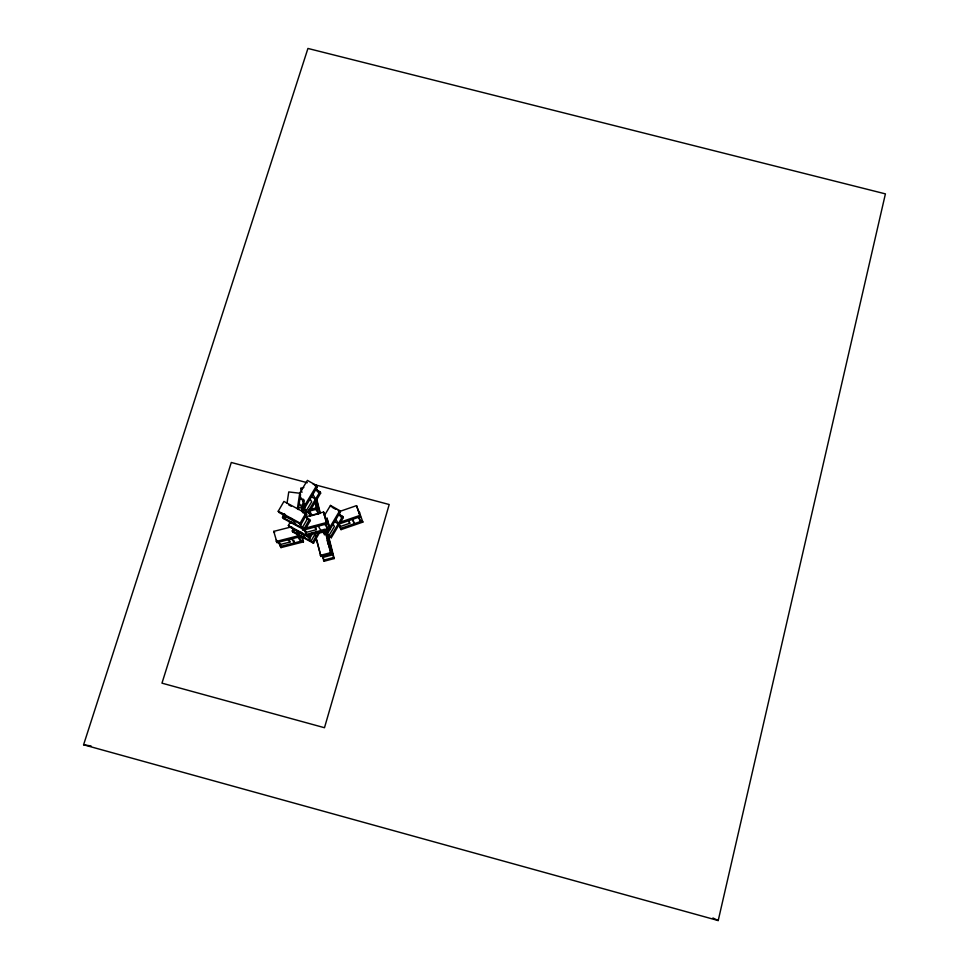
<?xml version="1.0" encoding="UTF-8"?>
<svg xmlns="http://www.w3.org/2000/svg" width="969" height="969" viewBox="0 0 969 969"><rect width="100%" height="100%" fill="white"/><g stroke="black" fill="none" stroke-linecap="round" stroke-linejoin="round"><path stroke-width="1.45" d="M297.374 508.749L299.712 493.233L288.762 491.925L287.042 503.202M298.295 509.537L300.547 494.614L299.712 493.233M301.686 511.208L303.454 499.435L300.765 499.12M302.498 512.492L304.254 500.767L303.454 499.435M718.211 920.55L885.412 193.873L307.936 48.45L83.588 744.773L718.211 920.55L712.93 917.982M313.496 543.209L318.765 534.028L318.038 532.865L312.745 542.083L313.496 543.209L293.074 532.163L292.238 530.988L293.571 528.699M284.595 513.667L282.5 517.276L283.42 518.56L304.823 530.128L310.371 520.523L307.04 517.87M309.62 534.706L308.275 537.044L311.013 541.15L316.306 531.933M312.733 533.325L310.032 538.001L309.256 536.826L311.291 533.313M293.074 532.163L294.588 529.546M301.02 524.386L300.16 523.103L305.853 513.255L283.929 501.433L278.224 511.257L279.181 512.589L301.02 524.386L306.676 514.587L305.853 513.255M304.823 530.128L304 528.892L309.571 519.239M283.42 518.56L285.504 514.975M310.032 538.001L289.222 526.748L288.362 525.525L290.397 522.012M327.873 529.074L326.505 531.387L328.963 535.566L334.39 526.458L332.609 523.224M339.78 510.639L340.422 511.923L328.188 532.441L327.486 531.242L339.78 510.639L330.477 505.43L324.324 515.714M342.663 516.38L343.28 517.616L331.289 537.759L330.623 536.608L342.663 516.38L338.75 514.188M302.837 508.895L306.252 510.808L311.691 501.76L309.656 498.26M319.964 491.755L320.678 493.088L308.663 513.098L307.9 511.838L319.964 491.755L316.076 489.575M304.835 503.977L303.454 506.266L306.252 510.808M316.645 485.554L317.384 486.935L305.126 507.32L304.339 506.024L316.645 485.554L307.391 480.382L299.687 493.148M339.84 511.39L356.544 505.648L360.42 516.647L338.217 524.29L337.575 523.09M338.968 522.618L359.874 515.411L360.42 516.647M348.549 519.65L349.773 523.26L339.925 526.651L338.799 524.544M340.446 528.468L362.321 520.934L362.842 522.109L341.052 529.631L339.053 524.35M302.28 528.953L326.287 522.582L327.001 523.841L303.115 530.188L301.625 526.312M315.531 527.136L316.185 529.716L305.598 532.538L302.716 528.202M305.986 534.488L329.508 528.238L330.211 529.449L306.785 535.675L304.944 529.946M318.268 533.374L324.118 531.824M320.242 555.419L330.55 552.669L331.216 553.747L320.957 556.485L314.949 534.391M322.701 557.49L332.815 554.789L330.465 550.986L328.879 544.699L331.241 548.587M323.44 560.215L333.554 557.514L334.208 558.556L324.13 561.245L322.338 555.806M301.928 492.446L300.887 488.291L303.818 487.528M309.014 509.767L316.706 507.732L317.432 508.991L307.221 511.693M305.296 516.913L323.622 512.056L327.001 523.841M276.662 540.702L279.799 544.651L289.937 542.059L289.356 539.588M280.15 546.516L302.679 540.775L303.454 541.889L281.01 547.606L279.157 542.265M299.203 533.907L299.881 536.778L277.013 542.592L273.755 531.375L290.954 527.003M276.117 541.477L299.082 535.627L299.881 536.778M298.125 507.55L302.158 508.022L299.239 503.323M291.839 522.012L289.15 521.685L290.01 522.921L292.699 523.248M83.588 744.773L91.062 745.973M307.318 482.732L231.288 462.479L161.968 683.157L324.482 727.719L389.199 504.522L313.169 484.282M288.714 504.897L291.281 506.278M302.825 512.516L306.676 514.587M306.592 518.488L310.371 520.523M278.224 511.257L300.16 523.103M282.5 517.276L304 528.892M288.362 525.525L309.256 536.826M292.238 530.988L312.745 542.083M314.755 485.469L317.384 486.935M316.802 490.92L320.678 493.088M332.319 507.381L335.783 509.319M338.108 510.627L340.422 511.923M311.667 496.903L315.567 499.083L312.914 494.372M339.38 515.423L343.28 517.616M334.353 521.564L338.266 523.757L335.952 519.408M302.013 504.716L304.339 506.024M302.485 505.83L305.126 507.32M302.703 508.919L307.9 511.838M302.195 509.452L308.663 513.098M323.985 529.28L327.486 531.242M324.7 530.479L328.188 532.441M330.623 536.608L321.478 531.46L331.289 537.759M273.755 531.375L274.663 532.538M287.708 539.079L289.937 542.059M291.536 538.897L294.443 542.882L293.777 540.048M281.979 513.17L283.626 515.52L293.292 520.741L291.717 518.427M291.814 527.184L293.304 529.316L302.534 534.307L301.093 532.211M285.104 515.896L286.012 517.192M293.026 520.074L296.126 524.641M302.425 533.883L305.235 538.025M299.167 523.393L302.183 527.911L307.754 518.258L305.562 514.757M314.15 526.446L316.185 529.716M309.583 511.135L312.224 515.496M318.28 526.155L320.921 530.527M300.245 496.625L303.152 501.421M321.974 530.237L323.246 532.344M300.887 488.291L301.674 489.636M315.967 509.44L318.51 513.836L314.755 501.772M324.99 524.374L327.534 528.771L326.226 523.599M316.354 488.655L318.946 493.451M330.477 505.43L331.156 506.726M339.392 513.643L341.645 518.088M348.198 520.062L349.773 523.26M352.304 519.432L354.327 523.684L352.922 519.566M358.554 517.289L360.48 521.564L359.075 517.458M359.584 512.553L359.051 511.341L362.842 522.109M356.544 505.648L359.874 515.411M339.211 524.156L341.052 529.631M330.211 529.449L326.892 517.906L329.508 528.238M323.622 512.056L326.287 522.582M328.661 536.632L334.208 558.556M327.994 535.506L333.554 557.514M325.935 532.829L331.216 553.747M325.596 533.059L330.55 552.669M327.183 540.339L328.249 544.578M316.633 498.72L320.291 513.158M316.294 498.89L319.952 513.388L309.886 516.053L308.796 511.693M323.67 532.029L324.397 534.888M315.337 500.719L317.432 508.991M314.61 499.423L316.706 507.732M323.028 556.86L324.13 561.245M316.742 539.733L320.957 556.485M309.172 511.475L310.262 515.811M305.489 530.527L306.785 535.675M302.449 527.56L303.115 530.188M302.449 537.662L303.454 541.889M301.674 536.535L302.679 540.775M299.433 535.603L300.778 541.259L297.955 537.262L296.938 532.962M298.064 531.303L299.082 535.627M280.356 544.784L281.01 547.606M279.217 542.168L279.799 544.651M276.347 539.721L277.013 542.592"/></g></svg>
